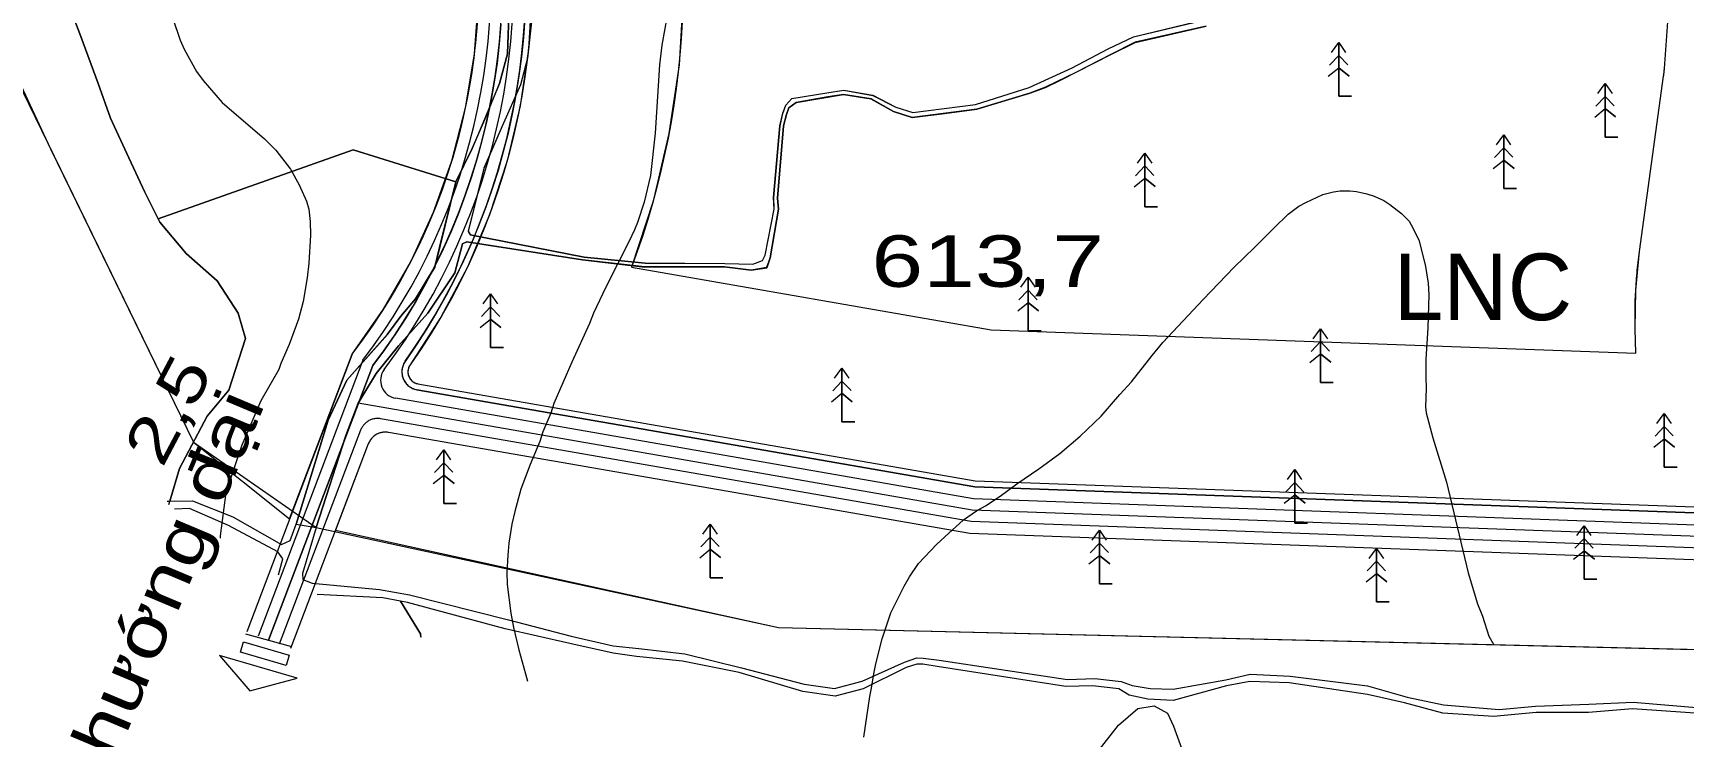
# Model space of a CAD drawing. Header units: metres. Extents: x 533049 to 537618, y 1849954 to 1852676.
# Drawn here: x 534052 to 534597, y 1850339 to 1850572 of the extents above; entities that cross this region are included whole.
import ezdxf

# ---------------------------------------------------------------- set-up
doc = ezdxf.new("R2010")
doc.units = ezdxf.units.M
doc.header["$LTSCALE"] = 2
for name, color, linetype, lineweight in [('13', 7, 'Continuous', 13), ('2', 7, 'Continuous', 13), ('21', 7, 'Continuous', 13), ('33', 7, 'Continuous', 13), ('48', 7, 'Continuous', 13), ('54', 7, 'Continuous', 13), ('55', 7, 'Continuous', 13), ('56', 7, 'Continuous', 13), ('57', 7, 'Continuous', 13), ('60', 7, 'Continuous', 13), ('63', 7, 'Continuous', 13)]:
    doc.layers.add(name, color=color, linetype=linetype, lineweight=lineweight)

msp = doc.modelspace()

# ---------------------------------------------------------------- linework, layer by layer
at = {"layer": '13'}
for points in [[(534206.61, 1850574.62), (534206.07, 1850568.22), (534205.34, 1850561.84), (534204.42, 1850555.48), (534203.3, 1850549.16), (534201.99, 1850542.87), (534200.48, 1850536.62), (534198.79, 1850530.43), (534196.91, 1850524.29), (534194.84, 1850518.21), (534192.58, 1850512.19), (534190.15, 1850506.25), (534187.53, 1850500.39), (534184.73, 1850494.6), (534181.76, 1850488.91), (534178.62, 1850483.31), (534175.31, 1850477.81), (534171.83, 1850472.41), (534168.18, 1850467.12), (534164.38, 1850461.94), (534129.93, 1850371.29)], [(534644.88, 1850403.96), (534362.24, 1850414.19), (534159.49, 1850449.5)]]:
    msp.add_lwpolyline(points, dxfattribs=at)
at = {"layer": '2'}
msp.add_line((534122.35, 1850373.39), (534137.51, 1850369.2), dxfattribs=at)
for points in [[(534121.62, 1850370.74), (534136.72, 1850366.34), (534135.73, 1850362.93), (534120.63, 1850367.34)], [(534139.38, 1850358.74), (534113.75, 1850366.22), (534123.76, 1850354.55)]]:
    msp.add_lwpolyline(points, close=True, dxfattribs=at)
at = {"layer": '33'}
for points in [[(534216.81, 1850584.97), (534215.68, 1850566.28), (534212.96, 1850547.76), (534208.67, 1850529.53), (534202.85, 1850511.73), (534195.54, 1850494.5), (534186.78, 1850477.95), (534176.65, 1850462.2), (534176.46, 1850461.91), (534176.3, 1850461.6), (534176.16, 1850461.27), (534176.06, 1850460.94), (534175.98, 1850460.6), (534175.93, 1850460.25), (534175.92, 1850459.9), (534175.93, 1850459.55), (534175.98, 1850459.21), (534176.05, 1850458.86), (534176.16, 1850458.53), (534176.29, 1850458.21), (534176.45, 1850457.9), (534176.64, 1850457.6), (534176.85, 1850457.32), (534177.09, 1850457.07), (534177.35, 1850456.83), (534177.63, 1850456.62), (534177.92, 1850456.43), (534178.23, 1850456.27), (534178.56, 1850456.13), (534178.89, 1850456.03), (534179.23, 1850455.95), (534363.26, 1850423.91), (534625.03, 1850414.44)], [(534266.8, 1850584.19), (534265.43, 1850561.28), (534262.11, 1850538.58), (534256.87, 1850516.24), (534249.76, 1850494.43), (534368.47, 1850473.75), (534581.31, 1850466.05), (534581.11, 1850474.07), (534581.32, 1850486.88), (534582.55, 1850499.64), (534590.52, 1850557.5), (534590.67, 1850558.79), (534590.79, 1850560.08), (534592.27, 1850580.03)], [(534216.5, 1850576.58), (534216.04, 1850570.14), (534215.39, 1850563.71), (534214.56, 1850557.31), (534213.54, 1850550.93), (534212.33, 1850544.59), (534210.93, 1850538.28), (534209.35, 1850532.02), (534207.59, 1850525.81), (534205.65, 1850519.65), (534203.52, 1850513.55), (534201.22, 1850507.52), (534198.74, 1850501.55), (534196.09, 1850495.67), (534193.26, 1850489.86), (534190.27, 1850484.14), (534187.11, 1850478.5), (534183.78, 1850472.97), (534180.29, 1850467.53), (534176.65, 1850462.2), (534176.5, 1850461.97), (534176.36, 1850461.73), (534176.24, 1850461.48), (534176.14, 1850461.22), (534176.06, 1850460.95), (534176, 1850460.68), (534175.95, 1850460.41), (534175.92, 1850460.13), (534175.92, 1850459.85), (534175.93, 1850459.58), (534175.96, 1850459.3), (534176.01, 1850459.03), (534176.08, 1850458.76), (534176.17, 1850458.5), (534176.28, 1850458.24), (534176.4, 1850457.99), (534176.54, 1850457.75), (534176.7, 1850457.52), (534176.87, 1850457.31), (534177.06, 1850457.1), (534177.26, 1850456.91), (534177.47, 1850456.73), (534177.7, 1850456.57), (534177.93, 1850456.42), (534178.18, 1850456.29), (534178.43, 1850456.18), (534178.69, 1850456.09), (534178.96, 1850456.01), (534179.23, 1850455.95), (534363.26, 1850423.91), (534625.03, 1850414.44)], [(534590.6, 1850558.12), (534590.61, 1850558.21), (534590.62, 1850558.3), (534590.63, 1850558.39), (534590.64, 1850558.48), (534590.65, 1850558.57), (534590.66, 1850558.66), (534590.67, 1850558.75), (534590.68, 1850558.84), (534590.69, 1850558.92), (534590.7, 1850559.01), (534590.71, 1850559.1), (534590.71, 1850559.19), (534590.72, 1850559.28), (534590.73, 1850559.37), (534590.74, 1850559.46), (534590.75, 1850559.55), (534590.75, 1850559.64), (534590.76, 1850559.73), (534590.77, 1850559.82), (534590.78, 1850559.9), (534590.78, 1850559.99), (534590.79, 1850560.08), (534592.27, 1850580.03)], [(534266.51, 1850575.49), (534266.18, 1850569.96), (534265.73, 1850564.44), (534265.17, 1850558.92), (534264.5, 1850553.42), (534263.71, 1850547.94), (534262.82, 1850542.47), (534261.81, 1850537.03), (534260.69, 1850531.6), (534259.45, 1850526.2), (534258.11, 1850520.82), (534256.66, 1850515.48), (534255.1, 1850510.16), (534253.43, 1850504.88), (534251.65, 1850499.63), (534249.76, 1850494.43), (534368.47, 1850473.75), (534581.31, 1850466.05), (534581.11, 1850474.07), (534581.1, 1850474.95), (534581.08, 1850475.83), (534581.07, 1850476.72), (534581.07, 1850477.6), (534581.07, 1850478.49), (534581.07, 1850479.37), (534581.08, 1850480.25), (534581.1, 1850481.14), (534581.12, 1850482.02), (534581.14, 1850482.91), (534581.17, 1850483.79), (534581.21, 1850484.67), (534581.25, 1850485.56), (534581.29, 1850486.44), (534581.34, 1850487.32), (534581.4, 1850488.2), (534581.46, 1850489.09), (534581.52, 1850489.97), (534581.59, 1850490.85), (534581.66, 1850491.73), (534581.74, 1850492.61), (534581.83, 1850493.49), (534581.91, 1850494.37), (534582.01, 1850495.25), (534582.11, 1850496.13), (534582.21, 1850497.01), (534582.32, 1850497.88), (534582.43, 1850498.76), (534582.55, 1850499.64), (534590.52, 1850557.5), (534590.53, 1850557.59), (534590.54, 1850557.68), (534590.55, 1850557.77), (534590.56, 1850557.86), (534590.58, 1850557.95), (534590.59, 1850558.04), (534590.6, 1850558.12)]]:
    msp.add_lwpolyline(points, dxfattribs=at)
at = {"layer": '48'}
for points in [[(534021.58, 1850611.37), (534057.91, 1850533.52), (534105.1, 1850436.67), (534136.87, 1850411.38), (534157.54, 1850465.75), (534167.87, 1850480.54), (534176.85, 1850496.19), (534184.39, 1850512.58), (534190.45, 1850529.58), (534194.97, 1850547.05), (534197.91, 1850564.85), (534199.25, 1850582.85)], [(534627.41, 1850396.84), (534361.43, 1850406.46), (534169.49, 1850439.89), (534168.98, 1850439.95), (534168.46, 1850439.98), (534167.94, 1850439.95), (534167.43, 1850439.89), (534166.93, 1850439.78), (534166.43, 1850439.62), (534165.95, 1850439.43), (534165.49, 1850439.19), (534165.05, 1850438.92), (534164.64, 1850438.6), (534164.26, 1850438.26), (534163.9, 1850437.88), (534163.59, 1850437.47), (534163.3, 1850437.04), (534163.06, 1850436.58), (534162.85, 1850436.11), (534152.04, 1850407.66), (534298.24, 1850375.42), (534637.35, 1850367.35)]]:
    msp.add_lwpolyline(points, dxfattribs=at)
at = {"layer": '54'}
for p, q in [((534161.07, 1850463.78), (534126.43, 1850372.62)), ((534362.63, 1850417.93), (534171.88, 1850451.15))]:
    msp.add_line(p, q, dxfattribs=at)
for points in [[(534630.35, 1850400.73), (534361.85, 1850410.45), (534166.92, 1850444.39), (534166.64, 1850444.44), (534166.36, 1850444.47), (534166.07, 1850444.48), (534165.79, 1850444.48), (534165.5, 1850444.47), (534165.22, 1850444.45), (534164.94, 1850444.41), (534164.65, 1850444.35), (534164.38, 1850444.29), (534164.1, 1850444.21), (534163.83, 1850444.12), (534163.57, 1850444.01), (534163.31, 1850443.9), (534163.05, 1850443.77), (534162.8, 1850443.63), (534162.56, 1850443.47), (534162.33, 1850443.31), (534162.1, 1850443.13), (534161.89, 1850442.95), (534161.68, 1850442.75), (534161.48, 1850442.55), (534161.29, 1850442.33), (534161.11, 1850442.11), (534160.95, 1850441.88), (534160.79, 1850441.64), (534160.65, 1850441.39), (534160.51, 1850441.14), (534160.39, 1850440.88), (534160.29, 1850440.62), (534133.44, 1850369.96)], [(534628.2, 1850408.32), (534362.63, 1850417.93)]]:
    msp.add_lwpolyline(points, dxfattribs=at)
for centre, radius, start, end in [((533997.05, 1850588.9), 206.29, 322.6619, 13.6218), ((533997.05, 1850588.9), 213.79, 323.1399, 13.6218), ((534172.91, 1850457.05), 6, 143.1399, 260.1218)]:
    msp.add_arc(centre, radius, start, end, dxfattribs=at)
at = {"layer": '55'}
for p, q in [((534157.54, 1850465.75), (534122.69, 1850374.05)), ((534363.05, 1850421.92), (534178.89, 1850453.98))]:
    msp.add_line(p, q, dxfattribs=at)
for points in [[(534627.41, 1850396.84), (534361.43, 1850406.46), (534169.49, 1850439.89), (534169.21, 1850439.93), (534168.92, 1850439.96), (534168.64, 1850439.97), (534168.35, 1850439.98), (534168.07, 1850439.96), (534167.78, 1850439.94), (534167.5, 1850439.9), (534167.22, 1850439.85), (534166.94, 1850439.78), (534166.67, 1850439.7), (534166.4, 1850439.61), (534166.13, 1850439.51), (534165.87, 1850439.39), (534165.62, 1850439.26), (534165.37, 1850439.12), (534165.13, 1850438.97), (534164.89, 1850438.8), (534164.67, 1850438.63), (534164.45, 1850438.44), (534164.24, 1850438.24), (534164.05, 1850438.04), (534163.86, 1850437.82), (534163.68, 1850437.6), (534163.51, 1850437.37), (534163.36, 1850437.13), (534163.21, 1850436.88), (534163.08, 1850436.63), (534162.96, 1850436.37), (534162.85, 1850436.11), (534137.18, 1850368.54)], [(534627.41, 1850396.84), (534361.43, 1850406.46), (534169.49, 1850439.89), (534169.21, 1850439.93), (534168.92, 1850439.96), (534168.64, 1850439.97), (534168.35, 1850439.98), (534168.07, 1850439.96), (534167.78, 1850439.94), (534167.5, 1850439.9), (534167.22, 1850439.85), (534166.94, 1850439.78), (534166.67, 1850439.7), (534166.4, 1850439.61), (534166.13, 1850439.51), (534165.87, 1850439.39), (534165.62, 1850439.26), (534165.37, 1850439.12), (534165.13, 1850438.97), (534164.89, 1850438.8), (534164.67, 1850438.63), (534164.45, 1850438.44), (534164.24, 1850438.24), (534164.05, 1850438.04), (534163.86, 1850437.82), (534163.68, 1850437.6), (534163.51, 1850437.37), (534163.36, 1850437.13), (534163.21, 1850436.88), (534163.08, 1850436.63), (534162.96, 1850436.37), (534162.85, 1850436.11), (534152.04, 1850407.66), (534298.24, 1850375.42), (534637.35, 1850367.35)], [(534624.96, 1850412.44), (534363.05, 1850421.92)]]:
    msp.add_lwpolyline(points, dxfattribs=at)
for centre, radius, start, end in [((533997.05, 1850588.9), 202.29, 322.4981, 13.6218), ((533997.05, 1850588.9), 217.79, 324.7985, 13.6218), ((534179.92, 1850459.89), 6, 144.7985, 260.1218)]:
    msp.add_arc(centre, radius, start, end, dxfattribs=at)
at = {"layer": '56'}
msp.add_line((534129.93, 1850371.29), (534164.38, 1850461.94), dxfattribs=at)
msp.add_arc((533997.05, 1850588.9), 210.04, 322.8111, 13.6218, dxfattribs=at)
at = {"layer": '57'}
for p, q in [((534483.24, 1850568.59), (534483.24, 1850550.92)), ((534479.76, 1850557.52), (534483.24, 1850560.3)), ((534480.18, 1850561.15), (534483.24, 1850564.35)), ((534486.22, 1850561.21), (534483.24, 1850564.35)), ((534486.65, 1850557.53), (534483.24, 1850560.3)), ((534571.24, 1850555.09), (534571.24, 1850537.42)), ((534483.24, 1850550.92), (534487.45, 1850550.92)), ((534568.18, 1850547.65), (534571.24, 1850550.85)), ((534574.22, 1850547.71), (534571.24, 1850550.85)), ((534567.76, 1850544.02), (534571.24, 1850546.8)), ((534574.65, 1850544.03), (534571.24, 1850546.8)), ((534534.68, 1850530.65), (534537.74, 1850533.85)), ((534537.74, 1850538.09), (534537.74, 1850520.42)), ((534540.72, 1850530.71), (534537.74, 1850533.85)), ((534571.24, 1850537.42), (534575.45, 1850537.42)), ((534416.18, 1850524.65), (534419.24, 1850527.85)), ((534419.24, 1850532.09), (534419.24, 1850514.42)), ((534422.22, 1850524.71), (534419.24, 1850527.85)), ((534534.26, 1850527.02), (534537.74, 1850529.8)), ((534541.15, 1850527.03), (534537.74, 1850529.8)), ((534415.76, 1850521.02), (534419.24, 1850523.8)), ((534422.65, 1850521.03), (534419.24, 1850523.8)), ((534537.74, 1850520.42), (534541.95, 1850520.42)), ((534419.24, 1850514.42), (534423.45, 1850514.42)), ((534380.74, 1850491.09), (534380.74, 1850473.42)), ((534203.24, 1850485.59), (534203.24, 1850467.92)), ((534377.68, 1850483.65), (534380.74, 1850486.85)), ((534383.72, 1850483.71), (534380.74, 1850486.85)), ((534200.18, 1850478.15), (534203.24, 1850481.35)), ((534206.22, 1850478.21), (534203.24, 1850481.35)), ((534377.26, 1850480.02), (534380.74, 1850482.8)), ((534384.15, 1850480.03), (534380.74, 1850482.8)), ((534199.76, 1850474.52), (534203.24, 1850477.3)), ((534206.65, 1850474.53), (534203.24, 1850477.3)), ((534380.74, 1850473.42), (534384.95, 1850473.42)), ((534477.24, 1850474.09), (534477.24, 1850456.42)), ((534203.24, 1850467.92), (534207.45, 1850467.92)), ((534474.18, 1850466.65), (534477.24, 1850469.85)), ((534480.22, 1850466.71), (534477.24, 1850469.85)), ((534473.76, 1850463.02), (534477.24, 1850465.8)), ((534480.65, 1850463.03), (534477.24, 1850465.8)), ((534316.18, 1850453.65), (534319.24, 1850456.85)), ((534319.24, 1850461.09), (534319.24, 1850443.42)), ((534322.22, 1850453.71), (534319.24, 1850456.85)), ((534315.76, 1850450.02), (534319.24, 1850452.8)), ((534322.65, 1850450.03), (534319.24, 1850452.8)), ((534477.24, 1850456.42), (534481.45, 1850456.42)), ((534590.74, 1850446.09), (534590.74, 1850428.42)), ((534319.24, 1850443.42), (534323.45, 1850443.42)), ((534587.68, 1850438.65), (534590.74, 1850441.85)), ((534593.72, 1850438.71), (534590.74, 1850441.85)), ((534587.26, 1850435.02), (534590.74, 1850437.8)), ((534594.15, 1850435.03), (534590.74, 1850437.8)), ((534184.68, 1850426.65), (534187.74, 1850429.85)), ((534187.74, 1850434.09), (534187.74, 1850416.42)), ((534190.72, 1850426.71), (534187.74, 1850429.85)), ((534184.26, 1850423.02), (534187.74, 1850425.8)), ((534191.15, 1850423.03), (534187.74, 1850425.8)), ((534468.74, 1850427.59), (534468.74, 1850409.92)), ((534590.74, 1850428.42), (534594.95, 1850428.42)), ((534465.26, 1850416.52), (534468.74, 1850419.3)), ((534465.68, 1850420.15), (534468.74, 1850423.35)), ((534471.72, 1850420.21), (534468.74, 1850423.35)), ((534472.15, 1850416.53), (534468.74, 1850419.3)), ((534187.74, 1850416.42), (534191.95, 1850416.42)), ((534275.74, 1850409.59), (534275.74, 1850391.92)), ((534404.24, 1850407.59), (534404.24, 1850389.92)), ((534468.74, 1850409.92), (534472.95, 1850409.92)), ((534564.24, 1850409.09), (534564.24, 1850391.42)), ((534272.68, 1850402.15), (534275.74, 1850405.35)), ((534278.72, 1850402.21), (534275.74, 1850405.35)), ((534401.18, 1850400.15), (534404.24, 1850403.35)), ((534407.22, 1850400.21), (534404.24, 1850403.35)), ((534561.18, 1850401.65), (534564.24, 1850404.85)), ((534567.22, 1850401.71), (534564.24, 1850404.85)), ((534272.26, 1850398.52), (534275.74, 1850401.3)), ((534279.15, 1850398.53), (534275.74, 1850401.3)), ((534400.76, 1850396.52), (534404.24, 1850399.3)), ((534407.65, 1850396.53), (534404.24, 1850399.3)), ((534492.68, 1850394.15), (534495.74, 1850397.35)), ((534495.74, 1850401.59), (534495.74, 1850383.92)), ((534498.72, 1850394.21), (534495.74, 1850397.35)), ((534560.76, 1850398.02), (534564.24, 1850400.8)), ((534567.65, 1850398.03), (534564.24, 1850400.8)), ((534275.74, 1850391.92), (534279.95, 1850391.92)), ((534492.26, 1850390.52), (534495.74, 1850393.3)), ((534499.15, 1850390.53), (534495.74, 1850393.3)), ((534564.24, 1850391.42), (534568.45, 1850391.42)), ((534404.24, 1850389.92), (534408.45, 1850389.92)), ((534495.74, 1850383.92), (534499.95, 1850383.92))]:
    msp.add_line(p, q, dxfattribs=at)
for points in [[(534077.71, 1850543.6), (534083.81, 1850530.53), (534089.08, 1850519.17), (534093.5, 1850510.43), (534157.83, 1850533.2), (534191.7, 1850522.64), (534197.15, 1850533.61), (534201.4, 1850543.47), (534206.16, 1850555.05), (534208.76, 1850564.85), (534209.93, 1850596.18), (534206.32, 1850611.67), (534201.22, 1850629.13), (534195.64, 1850650.57), (534193.98, 1850659.8), (534136.8, 1850654.62), (534144.14, 1850639.44), (534119.68, 1850618.88), (534061.26, 1850588.16), (534063.29, 1850582.79), (534067.94, 1850570.63), (534073.62, 1850555.11)], [(534077.71, 1850543.6), (534083.81, 1850530.53), (534089.08, 1850519.17), (534093.5, 1850510.43), (534157.83, 1850533.2), (534191.7, 1850522.64), (534197.15, 1850533.61), (534201.4, 1850543.47), (534206.16, 1850555.05), (534208.76, 1850564.85), (534209.93, 1850596.18), (534206.32, 1850611.67), (534201.22, 1850629.13), (534195.64, 1850650.57), (534193.98, 1850659.8), (534136.8, 1850654.62), (534144.14, 1850639.44), (534119.68, 1850618.88), (534061.26, 1850588.16), (534063.29, 1850582.79), (534067.94, 1850570.63), (534073.62, 1850555.11)], [(534119.82, 1850479.29), (534122.31, 1850470.94), (534116.76, 1850453.89), (534109.67, 1850445.3), (534100.53, 1850428.04), (534097.27, 1850417.21), (534104.81, 1850417.34), (534118.15, 1850411.98), (534134.18, 1850402.93), (534137.07, 1850404.19), (534139.06, 1850409.64), (534149.6, 1850443.96), (534155.73, 1850457.13), (534169.15, 1850472.28), (534173.53, 1850478.25), (534178.45, 1850483.99), (534184.78, 1850494.52), (534187.14, 1850504.14), (534191.69, 1850522.66), (534157.82, 1850533.22), (534093.49, 1850510.45), (534094.04, 1850509.35), (534102.67, 1850499.01), (534112.95, 1850489.96)], [(534119.83, 1850479.27), (534122.32, 1850470.92), (534116.77, 1850453.87), (534109.68, 1850445.28), (534100.54, 1850428.02), (534097.28, 1850417.19), (534104.82, 1850417.32), (534118.16, 1850411.96), (534134.19, 1850402.91), (534137.08, 1850404.17), (534139.07, 1850409.62), (534149.61, 1850443.94), (534155.74, 1850457.11), (534169.16, 1850472.26), (534173.54, 1850478.23), (534178.46, 1850483.97), (534184.79, 1850494.5), (534187.15, 1850504.12), (534191.7, 1850522.64), (534157.83, 1850533.2), (534093.5, 1850510.43), (534094.05, 1850509.33), (534102.68, 1850498.99), (534112.96, 1850489.94)], [(534119.83, 1850479.27), (534122.32, 1850470.92), (534116.77, 1850453.87), (534109.68, 1850445.28), (534100.54, 1850428.02), (534097.28, 1850417.19), (534104.82, 1850417.32), (534118.16, 1850411.96), (534134.19, 1850402.91), (534137.08, 1850404.17), (534139.07, 1850409.62), (534149.61, 1850443.94), (534155.74, 1850457.11), (534169.16, 1850472.26), (534173.54, 1850478.23), (534178.46, 1850483.97), (534184.79, 1850494.5), (534187.15, 1850504.12), (534191.7, 1850522.64), (534157.83, 1850533.2), (534093.5, 1850510.43), (534094.05, 1850509.33), (534102.68, 1850498.99), (534112.96, 1850489.94)]]:
    msp.add_lwpolyline(points, close=True, dxfattribs=at)
for points in [[(534096.43, 1850417.17), (534097.28, 1850417.19), (534100.54, 1850428.02), (534109.68, 1850445.28), (534116.77, 1850453.87), (534122.32, 1850470.92), (534119.83, 1850479.27), (534112.96, 1850489.94), (534102.68, 1850498.99), (534094.05, 1850509.33), (534093.5, 1850510.43), (534089.08, 1850519.17), (534083.81, 1850530.53), (534077.71, 1850543.6), (534073.62, 1850555.11), (534067.94, 1850570.63), (534063.29, 1850582.79), (534061.26, 1850588.16), (534057.7, 1850597.6), (534053.72, 1850604.01), (534051.06, 1850608.31)], [(534096.43, 1850417.17), (534097.28, 1850417.19), (534100.54, 1850428.02), (534109.68, 1850445.28), (534116.77, 1850453.87), (534122.32, 1850470.92), (534119.83, 1850479.27), (534112.96, 1850489.94), (534102.68, 1850498.99), (534094.05, 1850509.33), (534093.5, 1850510.43), (534089.08, 1850519.17), (534083.81, 1850530.53), (534077.71, 1850543.6), (534073.62, 1850555.11), (534067.94, 1850570.63), (534063.29, 1850582.79), (534061.26, 1850588.16), (534057.7, 1850597.6), (534053.72, 1850604.01), (534051.06, 1850608.31)], [(534053.72, 1850604.01), (534057.7, 1850597.6), (534063.29, 1850582.79), (534067.94, 1850570.63), (534073.62, 1850555.11), (534077.71, 1850543.6), (534083.81, 1850530.53), (534089.08, 1850519.17), (534094.05, 1850509.33), (534102.68, 1850498.99), (534112.96, 1850489.94), (534119.83, 1850479.27), (534122.32, 1850470.92), (534116.77, 1850453.87), (534109.68, 1850445.28), (534100.54, 1850428.02), (534096.92, 1850415.98)], [(534098.35, 1850576.59), (534100.7, 1850569.43), (534102.03, 1850566.47), (534106.09, 1850559.05), (534108.27, 1850556.07), (534114.59, 1850548.81), (534128.6, 1850536.87), (534132.31, 1850533.12), (534137.2, 1850526.77), (534140.02, 1850521.59), (534142.49, 1850516.25), (534143.19, 1850513.57), (534143.69, 1850509.55), (534143.79, 1850504.99), (534143.26, 1850495.78), (534142.67, 1850490.9), (534141.36, 1850483.16)], [(534209.35, 1850580.51), (534208.76, 1850564.85), (534206.16, 1850555.05), (534197.15, 1850533.61), (534191.69, 1850522.66), (534184.79, 1850494.5), (534178.46, 1850483.97), (534173.54, 1850478.23), (534169.15, 1850472.28), (534155.74, 1850457.11), (534149.6, 1850443.96), (534139.06, 1850409.64), (534145.59, 1850408.52), (534155.41, 1850438.9), (534159.49, 1850449.5), (534165.42, 1850459.36), (534172.86, 1850468.49), (534182.5, 1850479.24)], [(534217.06, 1850578.42), (534215.43, 1850563.45), (534213.1, 1850554.63), (534207.01, 1850540.98), (534200.94, 1850527.08), (534195.78, 1850506.29), (534196.46, 1850505.18), (534234.09, 1850497.82), (534254.22, 1850495.83), (534280.58, 1850495.67), (534289.79, 1850495.46), (534292.96, 1850496.65), (534293.85, 1850498.42), (534296.83, 1850513.6), (534296.68, 1850517.48), (534298.77, 1850541.11), (534299.68, 1850545.25), (534300.67, 1850547.93), (534302.71, 1850550.16), (534314.24, 1850552.04), (534319.86, 1850552.91), (534329.42, 1850551.19), (534336.97, 1850547.31), (534342.63, 1850545.54), (534363.32, 1850548.16), (534380.99, 1850553.82), (534395.25, 1850560.26), (534407.1, 1850566.58), (534415.45, 1850570.48), (534439.56, 1850576.29)], [(534217.07, 1850578.4), (534215.44, 1850563.43), (534213.11, 1850554.61), (534207.02, 1850540.96), (534200.95, 1850527.06), (534195.79, 1850506.27), (534196.47, 1850505.16), (534234.1, 1850497.8), (534254.23, 1850495.81), (534280.59, 1850495.65), (534289.8, 1850495.44), (534292.97, 1850496.63), (534293.86, 1850498.4), (534296.84, 1850513.58), (534296.69, 1850517.46), (534298.78, 1850541.09), (534299.69, 1850545.23), (534300.68, 1850547.91), (534302.72, 1850550.14), (534314.25, 1850552.02), (534319.87, 1850552.89), (534329.43, 1850551.17), (534336.98, 1850547.29), (534342.64, 1850545.52), (534363.33, 1850548.14), (534381, 1850553.8), (534395.26, 1850560.24), (534407.11, 1850566.56), (534415.46, 1850570.46), (534439.57, 1850576.27)], [(534217.07, 1850578.4), (534215.44, 1850563.43), (534213.11, 1850554.61), (534207.02, 1850540.96), (534200.95, 1850527.06), (534195.79, 1850506.27), (534196.47, 1850505.16), (534234.1, 1850497.8), (534254.23, 1850495.81), (534280.59, 1850495.65), (534289.8, 1850495.44), (534292.97, 1850496.63), (534293.86, 1850498.4), (534296.84, 1850513.58), (534296.69, 1850517.46), (534298.78, 1850541.09), (534299.69, 1850545.23), (534300.68, 1850547.91), (534302.72, 1850550.14), (534314.25, 1850552.02), (534319.87, 1850552.89), (534329.43, 1850551.17), (534336.98, 1850547.29), (534342.64, 1850545.52), (534363.33, 1850548.14), (534381, 1850553.8), (534395.26, 1850560.24), (534407.11, 1850566.56), (534415.46, 1850570.46), (534439.57, 1850576.27)], [(534261.73, 1850578.77), (534259.76, 1850567.7), (534259.01, 1850561.23), (534257.51, 1850538.68), (534256.03, 1850524.66), (534253.89, 1850515.86), (534251.72, 1850509.21), (534250.7, 1850506.8), (534248.91, 1850502.85), (534241.3, 1850487.82), (534237.21, 1850479.25), (534235.84, 1850475.83), (534229.99, 1850463.07), (534224.12, 1850449.47), (534223.09, 1850446.22), (534220.49, 1850440.12), (534219.45, 1850436.86), (534216.32, 1850429.25), (534213.25, 1850421.17), (534211.17, 1850413.82), (534210.25, 1850409.61), (534209.24, 1850403.35), (534208.9, 1850399.34), (534208.53, 1850393.65), (534208.67, 1850389.69), (534209.86, 1850380.23), (534210.83, 1850375.42), (534212.59, 1850368.06), (534214.79, 1850360.16), (534215.35, 1850357.74)], [(534439.53, 1850574.05), (534416.07, 1850568.67), (534408.04, 1850564.67), (534396.7, 1850558.82), (534386.41, 1850553.82), (534381.31, 1850551.88), (534363.72, 1850546.58), (534342.37, 1850543.85), (534336.24, 1850545.83), (534328.82, 1850549.97), (534319.74, 1850551.47), (534314.58, 1850550.66), (534304.1, 1850548.74), (534301.7, 1850547.07), (534300.88, 1850544.82), (534299.95, 1850541.16), (534297.97, 1850517.25), (534298.29, 1850513.55), (534295.51, 1850497.58), (534294.37, 1850494.28), (534289.3, 1850493.49), (534280.49, 1850494.49), (534254.12, 1850494.49), (534233.61, 1850496.83), (534195.38, 1850502.77), (534193.93, 1850502.12), (534191.42, 1850492.52), (534182.5, 1850479.24), (534172.86, 1850468.49), (534165.42, 1850459.36), (534159.49, 1850449.5), (534155.41, 1850438.9), (534145.61, 1850408.52), (534141.1, 1850393.3), (534141.21, 1850391.27), (534144.28, 1850390.14), (534166.5, 1850388.05), (534176.46, 1850386.3), (534209.15, 1850378), (534229.84, 1850372.56), (534243.73, 1850369.47), (534252.18, 1850368.52), (534267.3, 1850366.79), (534286.07, 1850362.2), (534306.77, 1850356.74), (534316.82, 1850355.3), (534325.86, 1850357.75), (534339.86, 1850363.98), (534343.9, 1850365.43), (534346.03, 1850365.38), (534351.36, 1850364.73), (534393.75, 1850358.3), (534402.73, 1850358.61), (534411.47, 1850357.6), (534415.04, 1850356.35), (534420.99, 1850355.32), (534428.56, 1850355.13), (534446.01, 1850358.24), (534453.97, 1850360.1), (534467.21, 1850359.38), (534492.79, 1850356.17), (534505.87, 1850352.5), (534517.8, 1850349.92), (534536.25, 1850348.38), (534548.21, 1850349.54), (534565.88, 1850350.2), (534580.49, 1850350.87), (534602.72, 1850348.97)], [(534439.53, 1850574.05), (534416.07, 1850568.67), (534408.04, 1850564.67), (534396.7, 1850558.82), (534386.41, 1850553.82), (534381.31, 1850551.88), (534363.72, 1850546.58), (534342.37, 1850543.85), (534336.24, 1850545.83), (534328.82, 1850549.97), (534319.74, 1850551.47), (534314.58, 1850550.66), (534304.1, 1850548.74), (534301.7, 1850547.07), (534300.88, 1850544.82), (534299.95, 1850541.16), (534297.97, 1850517.25), (534298.29, 1850513.55), (534295.51, 1850497.58), (534294.37, 1850494.28), (534289.3, 1850493.49), (534280.49, 1850494.49), (534254.12, 1850494.49), (534233.61, 1850496.83), (534195.38, 1850502.77), (534193.93, 1850502.12), (534191.42, 1850492.52), (534182.5, 1850479.24), (534172.86, 1850468.49), (534165.42, 1850459.36), (534159.49, 1850449.5), (534155.41, 1850438.9), (534145.61, 1850408.52), (534141.1, 1850393.3), (534141.21, 1850391.27), (534144.28, 1850390.14), (534166.5, 1850388.05), (534176.46, 1850386.3), (534209.15, 1850378), (534229.84, 1850372.56), (534243.73, 1850369.47), (534252.18, 1850368.52), (534267.3, 1850366.79), (534286.07, 1850362.2), (534306.77, 1850356.74), (534316.82, 1850355.3), (534325.86, 1850357.75), (534339.86, 1850363.98), (534343.9, 1850365.43), (534346.03, 1850365.38), (534351.36, 1850364.73), (534393.75, 1850358.3), (534402.73, 1850358.61), (534411.47, 1850357.6), (534415.04, 1850356.35), (534420.99, 1850355.32), (534428.56, 1850355.13), (534446.01, 1850358.24), (534453.97, 1850360.1), (534467.21, 1850359.38), (534492.79, 1850356.17), (534505.87, 1850352.5), (534517.8, 1850349.92), (534536.25, 1850348.38), (534548.21, 1850349.54), (534565.88, 1850350.2), (534580.49, 1850350.87), (534602.72, 1850348.97)], [(534439.52, 1850574.07), (534416.06, 1850568.69), (534408.03, 1850564.69), (534396.69, 1850558.84), (534386.4, 1850553.84), (534381.3, 1850551.9), (534363.71, 1850546.6), (534342.36, 1850543.87), (534336.23, 1850545.85), (534328.81, 1850549.99), (534319.73, 1850551.49), (534314.57, 1850550.68), (534304.09, 1850548.76), (534301.69, 1850547.09), (534300.87, 1850544.84), (534299.94, 1850541.18), (534297.96, 1850517.27), (534298.28, 1850513.57), (534295.5, 1850497.6), (534294.36, 1850494.3), (534289.29, 1850493.51), (534280.48, 1850494.51), (534254.11, 1850494.51), (534233.6, 1850496.85), (534195.37, 1850502.79), (534193.92, 1850502.14), (534191.41, 1850492.54), (534182.49, 1850479.26), (534172.85, 1850468.51), (534165.41, 1850459.38), (534159.48, 1850449.52), (534155.4, 1850438.92), (534145.6, 1850408.54), (534145.59, 1850408.52)], [(534182.5, 1850479.24), (534191.42, 1850492.52), (534193.92, 1850502.14), (534195.37, 1850502.79), (534233.6, 1850496.85), (534254.12, 1850494.49), (534280.48, 1850494.51), (534289.3, 1850493.49), (534294.37, 1850494.28), (534295.51, 1850497.58), (534298.29, 1850513.55), (534297.97, 1850517.25), (534299.95, 1850541.16), (534300.88, 1850544.82), (534301.7, 1850547.07), (534304.09, 1850548.76), (534311.92, 1850550.1), (534319.74, 1850551.47), (534328.81, 1850549.99), (534336.23, 1850545.85), (534342.36, 1850543.87), (534353.05, 1850545.21), (534363.72, 1850546.58), (534381.31, 1850551.88), (534386.41, 1850553.82), (534391.56, 1850556.32), (534408.04, 1850564.67), (534416.07, 1850568.67), (534439.53, 1850574.05)], [(534480.82, 1850565.3), (534483.24, 1850568.59), (534485.51, 1850565.3)], [(534480.82, 1850565.3), (534483.24, 1850568.59), (534485.51, 1850565.3)], [(534487.45, 1850550.92), (534483.24, 1850550.92), (534483.24, 1850568.59)], [(534479.76, 1850557.52), (534483.24, 1850560.3), (534486.65, 1850557.53)], [(534480.18, 1850561.15), (534483.24, 1850564.35), (534486.22, 1850561.21)], [(534568.82, 1850551.8), (534571.24, 1850555.09), (534573.51, 1850551.8)], [(534568.82, 1850551.8), (534571.24, 1850555.09), (534573.51, 1850551.8)], [(534575.45, 1850537.42), (534571.24, 1850537.42), (534571.24, 1850555.09)], [(534568.18, 1850547.65), (534571.24, 1850550.85), (534574.22, 1850547.71)], [(534567.76, 1850544.02), (534571.24, 1850546.8), (534574.65, 1850544.03)], [(534534.68, 1850530.65), (534537.74, 1850533.85), (534540.72, 1850530.71)], [(534535.32, 1850534.8), (534537.74, 1850538.09), (534540.01, 1850534.8)], [(534535.32, 1850534.8), (534537.74, 1850538.09), (534540.01, 1850534.8)], [(534541.95, 1850520.42), (534537.74, 1850520.42), (534537.74, 1850538.09)], [(534416.18, 1850524.65), (534419.24, 1850527.85), (534422.22, 1850524.71)], [(534416.82, 1850528.8), (534419.24, 1850532.09), (534421.51, 1850528.8)], [(534416.82, 1850528.8), (534419.24, 1850532.09), (534421.51, 1850528.8)], [(534423.45, 1850514.42), (534419.24, 1850514.42), (534419.24, 1850532.09)], [(534534.26, 1850527.02), (534537.74, 1850529.8), (534541.15, 1850527.03)], [(534415.76, 1850521.02), (534419.24, 1850523.8), (534422.65, 1850521.03)], [(534326.48, 1850339.22), (534328.39, 1850352.68), (534329.01, 1850355.41), (534329.73, 1850360.19), (534330.4, 1850363.52), (534332.49, 1850371.71), (534335.37, 1850380.37), (534339.8, 1850389.11), (534341.58, 1850392.22), (534344.52, 1850396.55), (534350.57, 1850402.96), (534353.14, 1850405.45), (534359.41, 1850411.05), (534363.61, 1850413.98), (534366.64, 1850415.69), (534371.42, 1850418.81), (534376.92, 1850422.87), (534384.23, 1850427.88), (534391.16, 1850432.96), (534397.91, 1850438.61), (534404.77, 1850445.25), (534410.96, 1850452.4), (534414.88, 1850456.62), (534421.61, 1850465.28), (534425.16, 1850469.57), (534438.63, 1850483.89), (534448.62, 1850494.29), (534455.48, 1850500.92), (534461.77, 1850507.36), (534466.6, 1850511.94), (534470.12, 1850514.54), (534472.37, 1850515.79), (534478.05, 1850518.43), (534481.54, 1850519.35), (534483.67, 1850519.62), (534486.91, 1850519.66)], [(534486.91, 1850519.66), (534489.1, 1850519.46), (534492.57, 1850518.69), (534494.95, 1850517.91), (534498.13, 1850516.5), (534500.1, 1850515.19), (534503.96, 1850512.19), (534506.45, 1850509.61), (534507.83, 1850507.26), (534509.79, 1850503.18), (534511.94, 1850494.67), (534512.76, 1850489.12), (534513, 1850485.31), (534512.68, 1850474.44), (534512.06, 1850464.03), (534511.96, 1850458.12), (534512.07, 1850454.41), (534511.91, 1850448.29), (534512.15, 1850446.4), (534514.27, 1850438.13), (534518.88, 1850423.44), (534526.01, 1850393.55), (534529.11, 1850383.24), (534530.69, 1850379.23), (534532.84, 1850372.65), (534534.45, 1850369.8)], [(534378.32, 1850487.8), (534380.74, 1850491.09), (534383.01, 1850487.8)], [(534378.32, 1850487.8), (534380.74, 1850491.09), (534383.01, 1850487.8)], [(534384.95, 1850473.42), (534380.74, 1850473.42), (534380.74, 1850491.09)], [(534200.82, 1850482.3), (534203.24, 1850485.59), (534205.51, 1850482.3)], [(534200.82, 1850482.3), (534203.24, 1850485.59), (534205.51, 1850482.3)], [(534207.45, 1850467.92), (534203.24, 1850467.92), (534203.24, 1850485.59)], [(534377.68, 1850483.65), (534380.74, 1850486.85), (534383.72, 1850483.71)], [(534141.36, 1850483.16), (534139.81, 1850477.32), (534136.67, 1850468.86), (534133.96, 1850462.63), (534133.25, 1850460.62), (534127.33, 1850450.29), (534121.08, 1850435.65), (534115.79, 1850420.06), (534113.96, 1850405.77), (534113.98, 1850405.01)], [(534200.18, 1850478.15), (534203.24, 1850481.35), (534206.22, 1850478.21)], [(534377.26, 1850480.02), (534380.74, 1850482.8), (534384.15, 1850480.03)], [(534199.76, 1850474.52), (534203.24, 1850477.3), (534206.65, 1850474.53)], [(534474.82, 1850470.8), (534477.24, 1850474.09), (534479.51, 1850470.8)], [(534474.82, 1850470.8), (534477.24, 1850474.09), (534479.51, 1850470.8)], [(534481.45, 1850456.42), (534477.24, 1850456.42), (534477.24, 1850474.09)], [(534474.18, 1850466.65), (534477.24, 1850469.85), (534480.22, 1850466.71)], [(534473.76, 1850463.02), (534477.24, 1850465.8), (534480.65, 1850463.03)], [(534316.18, 1850453.65), (534319.24, 1850456.85), (534322.22, 1850453.71)], [(534316.82, 1850457.8), (534319.24, 1850461.09), (534321.51, 1850457.8)], [(534316.82, 1850457.8), (534319.24, 1850461.09), (534321.51, 1850457.8)], [(534323.45, 1850443.42), (534319.24, 1850443.42), (534319.24, 1850461.09)], [(534315.76, 1850450.02), (534319.24, 1850452.8), (534322.65, 1850450.03)], [(534588.32, 1850442.8), (534590.74, 1850446.09), (534593.01, 1850442.8)], [(534588.32, 1850442.8), (534590.74, 1850446.09), (534593.01, 1850442.8)], [(534594.95, 1850428.42), (534590.74, 1850428.42), (534590.74, 1850446.09)], [(534587.68, 1850438.65), (534590.74, 1850441.85), (534593.72, 1850438.71)], [(534587.26, 1850435.02), (534590.74, 1850437.8), (534594.15, 1850435.03)], [(534184.68, 1850426.65), (534187.74, 1850429.85), (534190.72, 1850426.71)], [(534185.32, 1850430.8), (534187.74, 1850434.09), (534190.01, 1850430.8)], [(534185.32, 1850430.8), (534187.74, 1850434.09), (534190.01, 1850430.8)], [(534191.95, 1850416.42), (534187.74, 1850416.42), (534187.74, 1850434.09)], [(534184.26, 1850423.02), (534187.74, 1850425.8), (534191.15, 1850423.03)], [(534466.32, 1850424.3), (534468.74, 1850427.59), (534471.01, 1850424.3)], [(534466.32, 1850424.3), (534468.74, 1850427.59), (534471.01, 1850424.3)], [(534472.95, 1850409.92), (534468.74, 1850409.92), (534468.74, 1850427.59)], [(534465.26, 1850416.52), (534468.74, 1850419.3), (534472.15, 1850416.53)], [(534465.68, 1850420.15), (534468.74, 1850423.35), (534471.72, 1850420.21)], [(534133.22, 1850392.84), (534134.58, 1850398.12), (534133, 1850400.47), (534116.73, 1850409.15), (534103.82, 1850414.73), (534098.9, 1850414.55)], [(534133.22, 1850392.84), (534134.58, 1850398.12), (534133, 1850400.47), (534116.73, 1850409.15), (534103.82, 1850414.73), (534098.9, 1850414.55)], [(534273.32, 1850406.3), (534275.74, 1850409.59), (534278.01, 1850406.3)], [(534273.32, 1850406.3), (534275.74, 1850409.59), (534278.01, 1850406.3)], [(534279.95, 1850391.92), (534275.74, 1850391.92), (534275.74, 1850409.59)], [(534401.82, 1850404.3), (534404.24, 1850407.59), (534406.51, 1850404.3)], [(534401.82, 1850404.3), (534404.24, 1850407.59), (534406.51, 1850404.3)], [(534408.45, 1850389.92), (534404.24, 1850389.92), (534404.24, 1850407.59)], [(534561.82, 1850405.8), (534564.24, 1850409.09), (534566.51, 1850405.8)], [(534561.82, 1850405.8), (534564.24, 1850409.09), (534566.51, 1850405.8)], [(534568.45, 1850391.42), (534564.24, 1850391.42), (534564.24, 1850409.09)], [(534272.68, 1850402.15), (534275.74, 1850405.35), (534278.72, 1850402.21)], [(534401.18, 1850400.15), (534404.24, 1850403.35), (534407.22, 1850400.21)], [(534561.18, 1850401.65), (534564.24, 1850404.85), (534567.22, 1850401.71)], [(534272.26, 1850398.52), (534275.74, 1850401.3), (534279.15, 1850398.53)], [(534400.76, 1850396.52), (534404.24, 1850399.3), (534407.65, 1850396.53)], [(534492.68, 1850394.15), (534495.74, 1850397.35), (534498.72, 1850394.21)], [(534493.32, 1850398.3), (534495.74, 1850401.59), (534498.01, 1850398.3)], [(534493.32, 1850398.3), (534495.74, 1850401.59), (534498.01, 1850398.3)], [(534499.95, 1850383.92), (534495.74, 1850383.92), (534495.74, 1850401.59)], [(534560.76, 1850398.02), (534564.24, 1850400.8), (534567.65, 1850398.03)], [(534492.26, 1850390.52), (534495.74, 1850393.3), (534499.15, 1850390.53)], [(534180.18, 1850372.26), (534180.03, 1850373.41), (534173.43, 1850384.17), (534167.68, 1850385.24), (534145.98, 1850386.38)], [(534602.48, 1850347.03), (534580.23, 1850348.58), (534565.69, 1850347.45), (534548.45, 1850347.38), (534534.31, 1850346.06), (534517.58, 1850347.24), (534504.91, 1850350.64), (534492.7, 1850353.33), (534466.93, 1850357.16), (534453.91, 1850357.64), (534446.24, 1850356.17), (534428.56, 1850351.38), (534420.25, 1850351.84), (534414.1, 1850353.1), (534410.68, 1850355.26), (534401.91, 1850356.16), (534393.19, 1850356), (534350.68, 1850362.65), (534345.89, 1850363.32), (534343.92, 1850363.36), (534340.42, 1850362.27), (534326.24, 1850355.25), (534316.95, 1850352.75), (534306.33, 1850354.33), (534285.32, 1850360.56), (534266.6, 1850364.32), (534251.43, 1850365.91), (534243.65, 1850366.95), (534229.33, 1850370.19), (534208.08, 1850375.03), (534175.8, 1850383.73), (534173.43, 1850384.17), (534180.03, 1850373.41), (534180.18, 1850372.26)], [(534602.48, 1850347.03), (534580.23, 1850348.58), (534565.69, 1850347.45), (534548.45, 1850347.38), (534534.31, 1850346.06), (534517.58, 1850347.24), (534504.91, 1850350.64), (534492.7, 1850353.33), (534466.93, 1850357.16), (534453.91, 1850357.64), (534446.24, 1850356.17), (534428.56, 1850351.38), (534420.25, 1850351.84), (534414.1, 1850353.1), (534410.68, 1850355.26), (534401.91, 1850356.16), (534393.19, 1850356), (534350.68, 1850362.65), (534345.89, 1850363.32), (534343.92, 1850363.36), (534340.42, 1850362.27), (534326.24, 1850355.25), (534316.95, 1850352.75), (534306.33, 1850354.33), (534285.32, 1850360.56), (534266.6, 1850364.32), (534251.43, 1850365.91), (534243.65, 1850366.95), (534229.33, 1850370.19), (534208.08, 1850375.03), (534175.8, 1850383.73), (534173.43, 1850384.17), (534180.03, 1850373.41), (534180.18, 1850372.26)], [(534387.28, 1850308.62), (534388.36, 1850311), (534395.89, 1850323.13), (534403.1, 1850333.63), (534410.53, 1850343.2), (534416.87, 1850348.68), (534422.3, 1850349.58), (534426.66, 1850347.14), (534428.68, 1850342.92), (534431.31, 1850335.58), (534431.78, 1850328.39), (534430.69, 1850305.77), (534430.55, 1850300.38)]]:
    msp.add_lwpolyline(points, dxfattribs=at)
at = {"layer": '60'}
for points in [[(534021.58, 1850611.37), (534057.91, 1850533.52), (534105.1, 1850436.67), (534136.87, 1850411.38), (534157.54, 1850465.75), (534161.25, 1850470.74), (534164.8, 1850475.85), (534168.2, 1850481.07), (534171.44, 1850486.38), (534174.51, 1850491.79), (534177.41, 1850497.3), (534180.15, 1850502.89), (534182.71, 1850508.57), (534185.09, 1850514.32), (534187.3, 1850520.14), (534189.32, 1850526.02), (534191.16, 1850531.96), (534192.82, 1850537.96), (534194.3, 1850544.01), (534195.59, 1850550.1), (534196.69, 1850556.23), (534197.6, 1850562.38), (534198.32, 1850568.56), (534198.85, 1850574.77)], [(534214.5, 1850576.69), (534214.05, 1850570.31), (534213.41, 1850563.94), (534212.58, 1850557.6), (534211.57, 1850551.28), (534210.37, 1850544.99), (534208.99, 1850538.74), (534207.42, 1850532.54), (534205.68, 1850526.38), (534203.75, 1850520.28), (534201.64, 1850514.24), (534199.36, 1850508.26), (534196.9, 1850502.35), (534194.28, 1850496.51), (534191.48, 1850490.76), (534188.51, 1850485.09), (534185.38, 1850479.51), (534182.08, 1850474.02), (534178.63, 1850468.64), (534175.01, 1850463.35), (534174.79, 1850463.01), (534174.58, 1850462.64), (534174.41, 1850462.27), (534174.25, 1850461.88), (534174.13, 1850461.48), (534174.03, 1850461.08), (534173.97, 1850460.66), (534173.93, 1850460.25), (534173.92, 1850459.83), (534173.94, 1850459.42), (534173.98, 1850459), (534174.06, 1850458.6), (534174.16, 1850458.19), (534174.3, 1850457.8), (534174.46, 1850457.41), (534174.64, 1850457.04), (534174.85, 1850456.68), (534175.09, 1850456.34), (534175.35, 1850456.01), (534175.63, 1850455.7), (534175.93, 1850455.42), (534176.25, 1850455.15), (534176.58, 1850454.91), (534176.94, 1850454.69), (534177.31, 1850454.49), (534177.69, 1850454.33), (534178.08, 1850454.18), (534178.48, 1850454.07), (534178.89, 1850453.98), (534363.05, 1850421.92), (534624.96, 1850412.44)]]:
    msp.add_lwpolyline(points, dxfattribs=at)
at = {"layer": '63'}
msp.add_lwpolyline([(536154.15, 1851837.61), (534610.33, 1852284.54), (534600.31, 1852290.54), (534590.7, 1852288.94), (534492.16, 1852324.08), (534334.22, 1852264.06), (534331.46, 1852261.17), (534130.24, 1851934.92), (533977.24, 1851648.42), (533635.79, 1851349.93), (533873.14, 1850873.11), (533992.12, 1850668.54), (534105.11, 1850436.65), (534145.61, 1850408.52), (534298.24, 1850375.42), (534676.74, 1850366.42), (535302.12, 1850496.66), (535596.71, 1850749.44), (535598.06, 1850750.65), (535665.24, 1850813.42), (535773.24, 1850864.92), (535903.24, 1850946.42), (536051.24, 1851044.92)], dxfattribs=at)

# ---------------------------------------------------------------- texts
at = {"layer": '21', "width": 1.3}
msp.add_text('đi thôn hướng đại', height=16, rotation=67.201, dxfattribs=at).set_placement((534043.88, 1850247.16))
at = {"layer": '57', "width": 1.35}
msp.add_text('613,7', height=17, dxfattribs=at).set_placement((534328.97, 1850487.95))
at = {"layer": '57'}
msp.add_text('LNC', height=22, dxfattribs=at).set_placement((534501.44, 1850476.95))
at = {"layer": '57', "width": 1.3}
msp.add_text('2,5', height=15, rotation=62.097, dxfattribs=at).set_placement((534094.8, 1850427.86))

doc.saveas('drawing.dxf')
